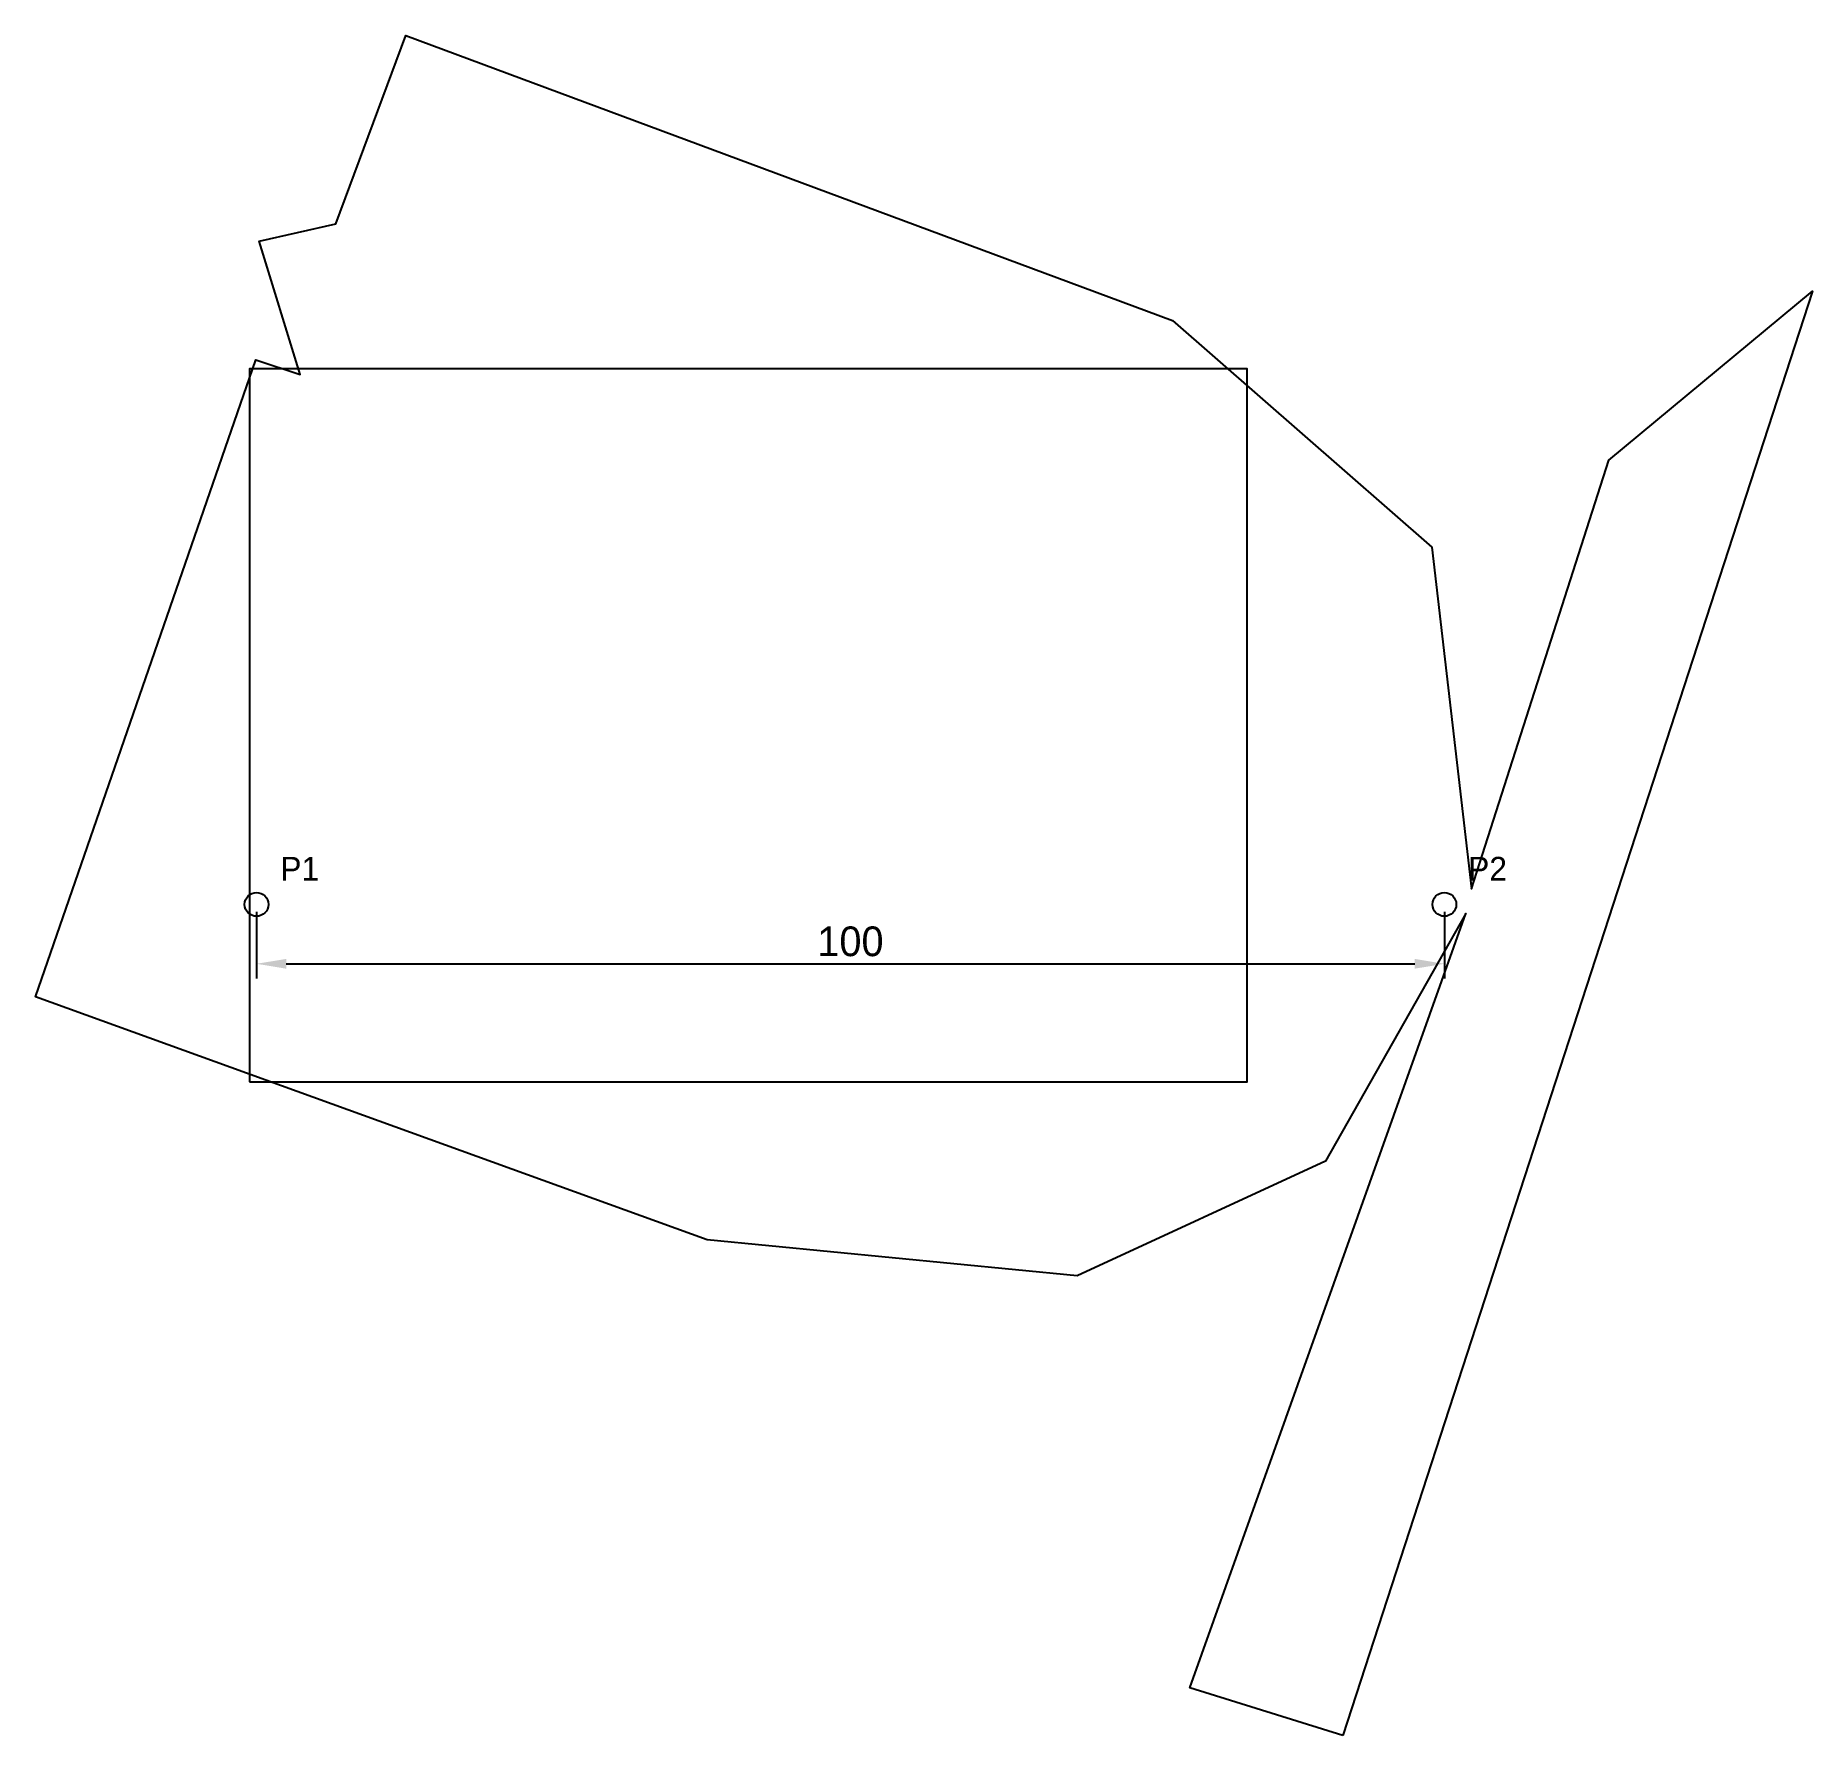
# Model space of a CAD drawing. Header units: metres. Extents: x -19 to 131, y -70 to 73.
import ezdxf

# ---------------------------------------------------------------- set-up
doc = ezdxf.new("R2010")
doc.units = ezdxf.units.M
doc.dimstyles.get("Standard").update_dxf_attribs({"dimtxt": 2.5, "dimasz": 2.5, "dimexe": 1.25, "dimexo": 0.625, "dimtad": 1, "dimcen": 2.5, "dimazin": 3, "dimtfac": 1, "dimtmove": 0, "dimatfit": 3})

msp = doc.modelspace()

# ---------------------------------------------------------------- linework, layer by layer
for points in [[(91.461, -69.933), (78.559, -65.924), (101.804, -0.774), (89.984, -21.602), (69.087, -31.255), (37.924, -28.222), (-18.605, -7.781), (-0.054, 45.812), (3.665, 44.602), (0.21, 55.819), (6.664, 57.272), (12.563, 73.11), (77.1, 49.13), (98.937, 30.065), (102.295, 1.31), (113.836, 37.369), (130.989, 51.604), (91.461, -69.933)], [(-0.605, -14.933), (83.395, -14.933), (83.395, 45.067), (-0.605, 45.067)]]:
    msp.add_lwpolyline(points, close=True)
for centre in [(0, 0), (100, 0)]:
    msp.add_circle(centre, 1)

# ---------------------------------------------------------------- texts
for s, p in [('P1', (2, 2)), ('P2', (102, 2))]:
    msp.add_text(s, height=2).set_placement(p)

# ---------------------------------------------------------------- dimensions: what is measured, and where the dimension line sits
at = {"layer": 'DIMENSIONS', "color": 2}
msp.add_linear_dim(base=(0, -5), p1=(0, 0), p2=(100, 0), dimstyle='Standard', dxfattribs=at).render()

doc.saveas('drawing.dxf')
